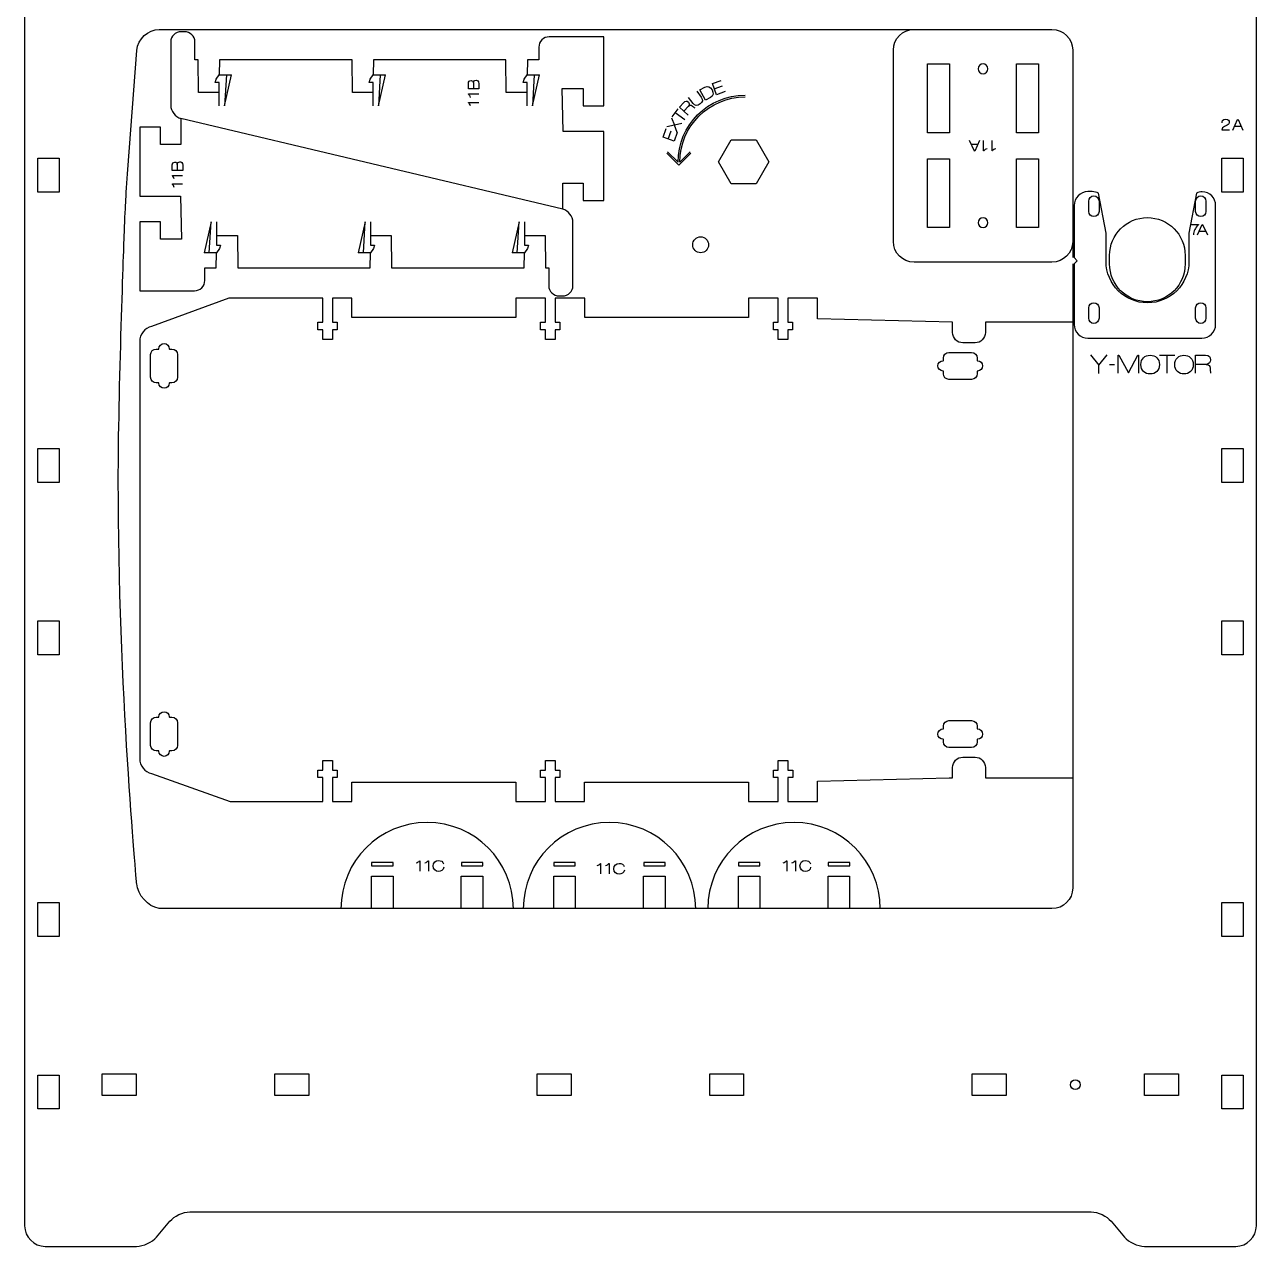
# Model space of a CAD drawing. Header units: millimetres. Extents: x -127 to 1881, y -61 to 1624.
# Drawn here: x -126.8 to 231.4, y 372.8 to 728.3 of the extents above; entities that cross this region are included whole.
import ezdxf

# ---------------------------------------------------------------- set-up
doc = ezdxf.new("R2010")
doc.units = ezdxf.units.MM
doc.layers.get('0').update_dxf_attribs({"linetype": 'CONTINUOUS', "true_color": 0xffffff})

msp = doc.modelspace()

# ---------------------------------------------------------------- linework, layer by layer
at = {"color": 7, "true_color": 0xffffff}
for points in [[(-126.8, 746.04), (-126.8, 378.85)], [(231.44, 378.85), (231.44, 746.04)], [(-87.63, 726.91), (172, 726.91)], [(-80.29, 726.26), (-81.29, 726.26)], [(29.76, 674.62), (29.76, 682.14), (35.68, 682.14), (35.68, 677.12), (41.7, 677.12), (41.7, 697.18), (29.86, 697.18), (29.56, 709.71), (35.68, 709.71), (35.68, 704.69), (41.7, 704.69), (41.7, 724.76), (25.75, 724.76)], [(-96.76, 686.18), (-94.18, 720.79)], [(-84.3, 723.25), (-84.3, 722.55)], [(-70.22, 708.61), (-76.24, 708.61), (-76.34, 718.04), (-77.28, 718.04), (-77.28, 723.25)], [(22.74, 721.75), (22.74, 718.04), (19.41, 718.04), (19.38, 713.73)], [(125.86, 665.23), (125.86, 720.89)], [(178.02, 720.89), (178.02, 660.51)], [(-25.46, 708.61), (-31.47, 708.61), (-31.58, 718.04), (-70.12, 718.04), (-70.19, 713.73)], [(19.31, 708.61), (13.29, 708.61), (13.19, 718.04), (-25.35, 718.04), (-25.42, 713.73)], [(135.79, 716.88), (142.21, 716.88), (142.21, 696.81), (135.79, 696.81), (135.79, 716.88), (135.79, 716.88)], [(161.67, 716.88), (168.09, 716.88), (168.09, 696.81), (161.67, 696.81), (161.67, 716.88), (161.67, 716.88)], [(-84.3, 715.03), (-84.3, 714.32)], [(-70.19, 704.66), (-70.19, 711.52), (-71.4, 711.52), (-71.11, 712.41), (-70.19, 713.73), (-68.13, 713.73), (-68.63, 704.66), (-66.61, 713.73)], [(-68.13, 713.73), (-66.61, 713.73)], [(-25.42, 704.66), (-25.42, 711.52), (-26.63, 711.52), (-26.34, 712.41), (-25.42, 713.73), (-23.36, 713.73), (-23.86, 704.66), (-21.84, 713.73)], [(-23.36, 713.73), (-21.84, 713.73)], [(19.38, 704.66), (19.38, 711.52), (18.17, 711.52), (18.46, 712.41), (19.38, 713.73), (21.44, 713.73), (20.94, 704.66), (22.96, 713.73)], [(21.44, 713.73), (22.96, 713.73)], [(153.37, 715.45), (153.37, 715.45)], [(2.29, 709.59), (2.29, 711.24)], [(5.32, 711.13), (5.32, 709.59), (2.29, 709.59), (2.29, 709.59)], [(3.74, 711.38), (3.73, 709.59)], [(3.73, 711.38), (3.74, 711.38)], [(69.59, 709.34), (71.06, 710.14)], [(72.7, 707.12), (71.23, 706.32), (69.59, 709.34), (69.59, 709.34)], [(76.96, 708.86), (74.42, 707.93), (73.25, 711.15), (75.76, 712.07)], [(73.79, 709.65), (76.2, 710.53)], [(-84.3, 708.3), (-84.3, 704.8)], [(2.32, 708.09), (2.32, 708.2), (5.3, 708.2)], [(67.64, 705.37), (66.31, 707.09)], [(68.68, 708.92), (70.01, 707.19)], [(2.32, 705.58), (2.32, 705.69), (5.3, 705.69)], [(61.57, 701.44), (63.32, 703.83)], [(65.22, 700.61), (62.45, 702.64)], [(66.17, 701.99), (63.64, 704.31), (64.92, 705.7)], [(66.3, 704.61), (66.3, 704.6), (64.94, 703.11)], [(29.76, 674.62), (-81.4, 701), (-81.4, 693.48), (-87.32, 693.48), (-87.32, 698.5), (-93.34, 698.5), (-93.34, 678.44), (-81.5, 678.44), (-81.2, 665.91), (-87.32, 665.91), (-87.32, 670.93), (-93.34, 670.93), (-93.34, 650.86), (-77.39, 650.86)], [(63.01, 696.92), (62.22, 699.05), (59.98, 698.53)], [(61.35, 701.21), (62.22, 699.05)], [(64.37, 699.58), (62.22, 699.05)], [(222.95, 699.05), (222.21, 698.68)], [(224.6, 697.64), (225.99, 700.67), (226.1, 700.67), (227.49, 697.64)], [(227.03, 698.64), (225.05, 698.64)], [(63.01, 696.92), (62.1, 694.37), (58.87, 695.53), (59.77, 698.05)], [(60.37, 694.99), (61.24, 697.41)], [(221.44, 697.74), (223.66, 697.74)], [(78.65, 682.03), (74.97, 688.4), (78.65, 694.77), (86, 694.77), (89.68, 688.4), (86, 682.03), (78.65, 682.03), (78.65, 682.03)], [(150.94, 694.57), (149.55, 691.54), (149.44, 691.54), (148.04, 694.57)], [(148.51, 693.57), (150.49, 693.57)], [(152.18, 691.62), (152.07, 691.62), (152.07, 694.61)], [(154.68, 691.62), (154.57, 691.62), (154.57, 694.61)], [(-122.96, 689.44), (-116.74, 689.44), (-116.74, 679.55), (-122.96, 679.55), (-122.96, 689.44), (-122.96, 689.44)], [(66.97, 690.88), (63.48, 687.39), (59.99, 690.88)], [(60.22, 691.27), (63.23, 688.26)], [(66.73, 691.26), (63.73, 688.26)], [(135.79, 689.3), (142.21, 689.3), (142.21, 669.24), (135.79, 669.24), (135.79, 689.3), (135.79, 689.3)], [(161.67, 689.3), (168.09, 689.3), (168.09, 669.24), (161.67, 669.24), (161.67, 689.3), (161.67, 689.3)], [(221.36, 689.44), (227.58, 689.44), (227.58, 679.55), (221.36, 679.55), (221.36, 689.44), (221.36, 689.44)], [(-83.86, 685.84), (-83.86, 687.49)], [(-80.83, 687.38), (-80.83, 685.84), (-83.86, 685.84), (-83.86, 685.84)], [(-83.84, 684.34), (-83.84, 684.45), (-80.85, 684.45)], [(-82.42, 687.63), (-82.42, 685.84)], [(-82.42, 687.63), (-82.41, 687.63)], [(-83.84, 681.83), (-83.84, 681.94), (-80.85, 681.94)], [(183.73, 679.71), (182.47, 679.71)], [(187.74, 659.39), (187.74, 667.64), (185.5, 679.29)], [(214.05, 679.3), (211.81, 667.63), (211.82, 659.39)], [(178.46, 675.7), (178.46, 660.51), (179.34, 659.63), (178.46, 658.74), (178.46, 641.09), (178.46, 641.09)], [(182.69, 673.96), (182.69, 676.98)], [(185.69, 676.98), (185.69, 673.96), (185.69, 673.96)], [(213.78, 673.96), (213.78, 676.98)], [(216.79, 676.98), (216.79, 673.96), (216.79, 673.96)], [(219.59, 641.09), (219.59, 675.7)], [(-71.02, 670.96), (-71.02, 664.1), (-69.81, 664.1), (-70.1, 663.21), (-71.01, 661.89), (-73.08, 661.89), (-72.58, 670.96), (-74.6, 661.89)], [(-26.21, 670.96), (-26.21, 664.1), (-25.01, 664.1), (-25.29, 663.21), (-26.21, 661.89), (-28.28, 661.89), (-27.78, 670.96), (-29.8, 661.89)], [(18.56, 670.96), (18.56, 664.1), (19.76, 664.1), (19.48, 663.21), (18.56, 661.89), (16.49, 661.89), (16.99, 670.96), (14.97, 661.89)], [(32.67, 667.32), (32.67, 670.82)], [(153.37, 670.67), (153.37, 670.67)], [(212.49, 670.16), (214.6, 670.16), (214.6, 670.05)], [(214.29, 667.11), (215.68, 670.15), (215.79, 670.15), (217.18, 667.11)], [(-70.95, 667), (-64.93, 667), (-64.83, 657.58), (-26.28, 657.58), (-26.21, 661.89)], [(-26.18, 667), (-20.16, 667), (-20.06, 657.58), (18.48, 657.58), (18.56, 661.89)], [(18.58, 667), (24.6, 667), (24.7, 657.58), (25.64, 657.58), (25.64, 652.37)], [(216.72, 668.12), (214.74, 668.12)], [(72.12, 664.26), (72.12, 664.26)], [(-73.08, 661.89), (-74.6, 661.89)], [(-74.38, 653.87), (-74.38, 657.59), (-71.05, 657.59), (-71.01, 661.89)], [(-28.28, 661.89), (-29.8, 661.89)], [(16.49, 661.89), (14.97, 661.89)], [(32.67, 660.59), (32.67, 661.3)], [(172, 659.21), (131.88, 659.21)], [(188.75, 658.67), (188.75, 661.17)], [(210.73, 661.17), (210.73, 658.67), (210.73, 658.67)], [(178.02, 658.74), (178.02, 477.11)], [(32.67, 652.37), (32.67, 653.07)], [(143.09, 638.74), (143.09, 641.75), (103.81, 642.75), (103.81, 648.68), (95.17, 648.68), (95.17, 641.69), (96.57, 641.69), (96.57, 639.48), (95.17, 639.48), (95.17, 636.73), (92.36, 636.73), (92.36, 639.48), (90.96, 639.48), (90.96, 641.69), (92.36, 641.69), (92.36, 648.68), (83.75, 648.68), (83.75, 643.06), (36.09, 643.06), (36.09, 648.68), (27.46, 648.68), (27.46, 641.69), (28.86, 641.69), (28.86, 639.48), (27.46, 639.48), (27.46, 636.73), (24.65, 636.73), (24.65, 639.48), (23.25, 639.48), (23.25, 641.69), (24.65, 641.69), (24.65, 648.68), (16.02, 648.68), (16.02, 643.06), (-31.64, 643.06), (-31.64, 648.68), (-37.28, 648.68), (-37.28, 641.69), (-35.87, 641.69), (-35.87, 639.48), (-37.28, 639.48), (-37.28, 636.73), (-40.09, 636.73), (-40.09, 639.48), (-41.49, 639.48), (-41.49, 641.69), (-40.09, 641.69), (-40.09, 648.68), (-67.43, 648.68), (-89.88, 640.52)], [(28.65, 649.36), (29.66, 649.36)], [(182.69, 642.86), (182.69, 645.88)], [(185.69, 645.88), (185.69, 642.86), (185.69, 642.86)], [(213.78, 642.86), (213.78, 645.88)], [(216.79, 645.88), (216.79, 642.86), (216.79, 642.86)], [(178.04, 641.75), (152.62, 641.75), (152.62, 638.74)], [(-93.34, 636.21), (-93.34, 514.7)], [(149.61, 635.73), (146.1, 635.73)], [(182.47, 637.07), (215.58, 637.07)], [(-90.16, 625.72), (-90.16, 632.31)], [(-88.54, 633.93), (-87.8, 633.93), (-87.75, 634.01)], [(-84.74, 634.01), (-84.69, 633.93), (-83.95, 633.93)], [(-82.33, 632.31), (-82.33, 625.72)], [(140.32, 630.52), (140.4, 630.57), (140.4, 630.57)], [(140.4, 630.57), (140.4, 631.31)], [(142.02, 632.93), (148.61, 632.93)], [(150.23, 631.31), (150.23, 630.57), (150.31, 630.52)], [(183.22, 632.24), (185.65, 629.25), (188.09, 632.24)], [(191.22, 626.9), (191.22, 632.12), (191.46, 632.12), (194.21, 627.04), (194.22, 627.04), (196.95, 632.12), (197.19, 632.12), (197.19, 626.9)], [(200.55, 632.12), (200.55, 632.12)], [(203.26, 632.12), (207.77, 632.12)], [(205.53, 626.9), (205.53, 632.12)], [(210.39, 632.12), (210.39, 632.12)], [(213.78, 626.9), (213.78, 632.12), (216.66, 632.12)], [(140.4, 626.73), (140.4, 627.46), (140.32, 627.51)], [(150.31, 627.51), (150.23, 627.46), (150.23, 626.73)], [(185.65, 626.78), (185.65, 629.25)], [(188.75, 629.39), (190.15, 629.39)], [(216.85, 629.44), (213.78, 629.43)], [(216.86, 629.45), (216.85, 629.44)], [(-87.8, 624.1), (-88.54, 624.1)], [(-87.75, 624.02), (-87.8, 624.1), (-87.8, 624.1)], [(-83.95, 624.1), (-84.69, 624.1), (-84.74, 624.02)], [(148.61, 625.1), (142.02, 625.1)], [(-122.96, 604.99), (-116.74, 604.99), (-116.74, 595.11), (-122.96, 595.11), (-122.96, 604.99), (-122.96, 604.99)], [(221.37, 604.99), (227.59, 604.99), (227.59, 595.11), (221.37, 595.11), (221.37, 604.99), (221.37, 604.99)], [(-122.96, 554.84), (-116.74, 554.84), (-116.74, 544.95), (-122.96, 544.95), (-122.96, 554.84), (-122.96, 554.84)], [(221.37, 554.84), (227.59, 554.84), (227.59, 544.95), (221.37, 544.95), (221.37, 554.84), (221.37, 554.84)], [(-88.54, 526.81), (-87.8, 526.81), (-87.75, 526.89)], [(-84.74, 526.89), (-84.69, 526.81), (-83.95, 526.81)], [(-90.16, 518.6), (-90.16, 525.19)], [(-82.33, 525.19), (-82.33, 518.6)], [(140.32, 523.4), (140.41, 523.45), (140.41, 524.19)], [(142.03, 525.81), (148.61, 525.81)], [(150.24, 524.19), (150.24, 523.45), (150.31, 523.4)], [(140.41, 519.61), (140.41, 520.35), (140.32, 520.4)], [(150.31, 520.4), (150.24, 520.35), (150.24, 520.35)], [(150.24, 520.35), (150.24, 519.61)], [(-87.8, 516.98), (-88.54, 516.98)], [(-87.75, 516.91), (-87.8, 516.98), (-87.8, 516.98)], [(-83.95, 516.98), (-84.69, 516.98), (-84.74, 516.91)], [(148.61, 517.99), (142.03, 517.99)], [(-89.88, 510.4), (-67.04, 502.23), (-40.09, 502.23), (-40.09, 509.22), (-41.49, 509.22), (-41.49, 511.43), (-40.09, 511.43), (-40.09, 514.18), (-37.28, 514.18), (-37.28, 511.43), (-35.87, 511.43), (-35.87, 509.22), (-37.28, 509.22), (-37.28, 502.23), (-31.64, 502.23), (-31.64, 507.85), (16.02, 507.85), (16.02, 502.23), (24.65, 502.23), (24.65, 509.22), (23.24, 509.22), (23.24, 511.43), (24.65, 511.43), (24.65, 514.18), (27.46, 514.18), (27.46, 511.43), (28.86, 511.43), (28.86, 509.22), (27.46, 509.22), (27.46, 502.23), (36.08, 502.23), (36.08, 507.85), (83.75, 507.85), (83.75, 502.23), (92.39, 502.23), (92.39, 509.22), (90.99, 509.22), (90.99, 511.43), (92.39, 511.43), (92.39, 514.18), (95.2, 514.18), (95.2, 511.43), (96.61, 511.43), (96.61, 509.22), (95.2, 509.22), (95.2, 502.23), (103.81, 502.23), (103.81, 508.15), (142.09, 509.16), (143.09, 509.16), (143.09, 512.17)], [(146.1, 515.18), (149.61, 515.18)], [(152.62, 512.17), (152.62, 509.16), (178.04, 509.16)], [(-25.88, 483.51), (-19.66, 483.51), (-19.66, 484.51), (-25.88, 484.51), (-25.88, 483.51), (-25.88, 483.51)], [(-11.94, 485), (-11.83, 485), (-11.83, 482.02)], [(-9.43, 485), (-9.32, 485), (-9.32, 482.02)], [(0.23, 483.51), (6.45, 483.51), (6.45, 484.51), (0.23, 484.51), (0.23, 483.51), (0.23, 483.51)], [(27.14, 483.51), (33.36, 483.51), (33.36, 484.51), (27.14, 484.51), (27.14, 483.51), (27.14, 483.51)], [(40.61, 484.19), (40.72, 484.19), (40.72, 481.2)], [(43.12, 484.19), (43.23, 484.19), (43.23, 481.2)], [(53.26, 483.51), (59.48, 483.51), (59.48, 484.51), (53.26, 484.51), (53.26, 483.51), (53.26, 483.51)], [(80.83, 483.51), (87.05, 483.51), (87.05, 484.51), (80.83, 484.51), (80.83, 483.51), (80.83, 483.51)], [(94.77, 485), (94.88, 485), (94.88, 482.02)], [(97.28, 485), (97.39, 485), (97.39, 482.02)], [(106.94, 483.51), (113.16, 483.51), (113.16, 484.51), (106.94, 484.51), (106.94, 483.51), (106.94, 483.51)], [(-25.88, 471.08), (-25.88, 480.5), (-19.66, 480.5), (-19.66, 471.08)], [(0.2, 471.08), (0.2, 480.5), (6.42, 480.5), (6.42, 471.08)], [(27.14, 471.08), (27.14, 480.5), (33.36, 480.5), (33.36, 471.08)], [(53.23, 471.08), (53.23, 480.5), (59.45, 480.5), (59.45, 471.08)], [(80.83, 471.08), (80.83, 480.5), (87.05, 480.5), (87.05, 471.08)], [(106.91, 471.08), (106.91, 480.5), (113.13, 480.5), (113.13, 471.08)], [(-122.96, 472.85), (-116.74, 472.85), (-116.74, 462.97), (-122.96, 462.97), (-122.96, 472.85), (-122.96, 472.85)], [(172, 471.09), (-87.63, 471.09), (-87.7, 471.15)], [(221.37, 472.85), (227.59, 472.85), (227.59, 462.97), (221.37, 462.97), (221.37, 472.85), (221.37, 472.85)], [(-104.22, 422.99), (-94.34, 422.99), (-94.34, 416.77), (-104.22, 416.77), (-104.22, 422.99), (-104.22, 422.99)], [(-54.06, 422.99), (-44.18, 422.99), (-44.18, 416.77), (-54.06, 416.77), (-54.06, 422.99), (-54.06, 422.99)], [(22.28, 422.99), (32.16, 422.99), (32.16, 416.77), (22.28, 416.77), (22.28, 422.99), (22.28, 422.99)], [(72.44, 422.99), (82.32, 422.99), (82.32, 416.77), (72.44, 416.77), (72.44, 422.99), (72.44, 422.99)], [(148.78, 422.99), (158.66, 422.99), (158.66, 416.77), (148.78, 416.77), (148.78, 422.99), (148.78, 422.99)], [(198.94, 422.99), (208.82, 422.99), (208.82, 416.77), (198.94, 416.77), (198.94, 422.99), (198.94, 422.99)], [(-122.96, 422.69), (-116.74, 422.69), (-116.74, 412.81), (-122.96, 412.81), (-122.96, 422.69), (-122.96, 422.69)], [(221.37, 422.69), (227.59, 422.69), (227.59, 412.81), (221.37, 412.81), (221.37, 422.69), (221.37, 422.69)], [(178.8, 418.45), (178.8, 418.45)], [(-88.43, 375.54), (-84.56, 380.15)], [(-78.75, 382.86), (183.39, 382.86)], [(189.2, 380.15), (193.07, 375.54)], [(-120.78, 372.83), (-94.24, 372.83)], [(198.88, 372.83), (225.42, 372.83)]]:
    msp.add_lwpolyline(points, dxfattribs=at)
for points in [[(-94.18, 720.79), (-93.89, 724.16), (-90.94, 726.91), (-87.63, 726.91)], [(-81.29, 726.26), (-82.95, 726.26), (-84.3, 724.91), (-84.3, 723.25)], [(-77.28, 723.25), (-77.28, 724.91), (-78.63, 726.26), (-80.29, 726.26)], [(25.75, 724.76), (24.09, 724.76), (22.74, 723.4), (22.74, 721.75)], [(125.86, 720.89), (125.86, 724.21), (128.56, 726.91), (131.88, 726.91)], [(172, 726.91), (175.32, 726.91), (178.02, 724.21), (178.02, 720.89)], [(-84.3, 722.55), (-84.3, 720.89), (-84.3, 716.68), (-84.3, 715.03)], [(151.94, 716.88), (151.15, 716.88), (150.51, 716.24), (150.51, 715.45)], [(153.37, 715.45), (153.37, 716.24), (152.73, 716.88), (151.94, 716.88)], [(-84.3, 714.32), (-84.3, 712.66), (-84.3, 709.96), (-84.3, 708.3)], [(150.51, 715.45), (150.51, 714.66), (151.15, 714.02), (151.94, 714.02)], [(151.94, 714.02), (152.73, 714.02), (153.37, 714.66), (153.37, 715.45)], [(2.29, 711.24), (2.29, 711.72), (2.55, 712.05), (3.05, 712.05)], [(3.05, 712.05), (3.4, 712.05), (3.74, 711.74), (3.73, 711.38)], [(3.74, 711.38), (3.76, 711.78), (3.97, 712.15), (4.5, 712.15)], [(4.5, 712.15), (4.85, 712.15), (5.32, 711.92), (5.32, 711.13)], [(71.06, 710.14), (71.89, 710.59), (72.65, 710.21), (73.14, 709.31)], [(73.14, 709.31), (73.63, 708.41), (73.53, 707.57), (72.7, 707.12)], [(2.88, 707.15), (2.77, 707.61), (2.52, 707.91), (2.32, 708.09)], [(63.23, 688.26), (63.23, 699.03), (71.97, 707.82), (82.75, 707.82)], [(63.73, 688.26), (63.73, 698.73), (72.28, 707.26), (82.75, 707.26)], [(64.92, 705.7), (65.38, 706.21), (65.8, 706.18), (66.25, 705.77)], [(66.25, 705.77), (66.49, 705.55), (66.68, 705.07), (66.3, 704.61)], [(70.01, 707.19), (70.55, 706.48), (70.43, 705.83), (69.63, 705.22)], [(-84.3, 704.8), (-84.3, 703.15), (-83, 701.43), (-81.4, 701)], [(2.88, 704.64), (2.77, 705.1), (2.52, 705.41), (2.32, 705.58)], [(66.3, 704.6), (66.66, 704.99), (67, 704.99), (67.35, 704.67)], [(67.35, 704.67), (67.44, 704.59), (67.95, 704.13), (68.1, 704.09)], [(69.63, 705.22), (68.84, 704.61), (68.18, 704.66), (67.64, 705.37)], [(222.21, 698.68), (221.67, 698.36), (221.45, 698.18), (221.44, 697.74)], [(221.5, 699.73), (221.5, 700.05), (221.51, 700.79), (222.56, 700.79)], [(222.56, 700.79), (223.4, 700.79), (223.57, 700.24), (223.57, 699.95)], [(223.57, 699.95), (223.57, 699.52), (223.31, 699.27), (222.95, 699.05)], [(153.12, 692.19), (152.66, 692.07), (152.35, 691.83), (152.18, 691.62)], [(155.63, 692.19), (155.17, 692.07), (154.86, 691.83), (154.68, 691.62)], [(-83.86, 687.49), (-83.86, 687.97), (-83.6, 688.3), (-83.11, 688.3)], [(-83.11, 688.3), (-82.75, 688.3), (-82.41, 687.99), (-82.42, 687.63)], [(-82.41, 687.63), (-82.4, 688.03), (-82.18, 688.4), (-81.65, 688.4)], [(-81.65, 688.4), (-81.3, 688.4), (-80.83, 688.17), (-80.83, 687.38)], [(-97.41, 676.53), (-97.3, 678.47), (-97.01, 682.82), (-96.76, 686.18)], [(-83.27, 683.4), (-83.39, 683.86), (-83.63, 684.16), (-83.84, 684.34)], [(-83.27, 680.89), (-83.39, 681.35), (-83.63, 681.66), (-83.84, 681.83)], [(182.47, 679.71), (180.26, 679.71), (178.46, 677.91), (178.46, 675.7)], [(182.69, 676.98), (182.69, 677.81), (183.36, 678.48), (184.19, 678.48)], [(185.5, 679.29), (184.97, 679.56), (184.37, 679.71), (183.73, 679.71)], [(184.19, 678.48), (185.02, 678.48), (185.69, 677.81), (185.69, 676.98)], [(213.78, 676.98), (213.78, 677.81), (214.46, 678.48), (215.29, 678.48)], [(215.71, 679.7), (215.12, 679.69), (214.56, 679.54), (214.05, 679.3)], [(215.29, 678.48), (216.12, 678.48), (216.79, 677.81), (216.79, 676.98)], [(219.59, 675.7), (219.59, 677.87), (217.86, 679.63), (215.71, 679.7)], [(-97.83, 666.86), (-97.7, 670.23), (-97.51, 674.58), (-97.41, 676.53)], [(32.67, 670.82), (32.67, 672.47), (31.36, 674.19), (29.76, 674.62)], [(184.19, 672.45), (183.36, 672.45), (182.69, 673.13), (182.69, 673.96)], [(185.69, 673.96), (185.69, 673.13), (185.02, 672.45), (184.19, 672.45)], [(215.29, 672.45), (214.46, 672.45), (213.78, 673.13), (213.78, 673.96)], [(216.79, 673.96), (216.79, 673.13), (216.12, 672.45), (215.29, 672.45)], [(151.94, 672.1), (151.15, 672.1), (150.51, 671.46), (150.51, 670.67)], [(150.51, 670.67), (150.51, 669.88), (151.15, 669.24), (151.94, 669.24)], [(153.37, 670.67), (153.37, 671.46), (152.73, 672.1), (151.94, 672.1)], [(151.94, 669.24), (152.73, 669.24), (153.37, 669.88), (153.37, 670.67)], [(188.75, 661.17), (188.75, 667.24), (193.67, 672.16), (199.74, 672.16)], [(199.74, 672.16), (205.81, 672.16), (210.73, 667.24), (210.73, 661.17)], [(214.6, 670.05), (213.63, 669.19), (213.17, 668.2), (213.13, 667.17)], [(-99.56, 595.48), (-99.57, 620.61), (-97.83, 666.86), (-97.83, 666.86)], [(32.67, 661.3), (32.67, 662.96), (32.67, 665.66), (32.67, 667.32)], [(67.5, 664.26), (67.5, 665.53), (68.54, 666.57), (69.81, 666.57)], [(69.81, 666.57), (71.09, 666.57), (72.12, 665.53), (72.12, 664.26)], [(69.81, 661.95), (68.54, 661.95), (67.5, 662.98), (67.5, 664.26)], [(72.12, 664.26), (72.12, 662.98), (71.09, 661.95), (69.81, 661.95)], [(131.88, 659.21), (128.56, 659.21), (125.86, 661.9), (125.86, 665.23)], [(178.02, 665.23), (178.02, 661.9), (175.33, 659.21), (172, 659.21)], [(32.67, 653.07), (32.67, 654.73), (32.67, 658.94), (32.67, 660.59)], [(199.78, 647.36), (193.13, 647.36), (187.74, 652.75), (187.74, 659.39)], [(211.82, 659.39), (211.82, 652.75), (206.43, 647.36), (199.78, 647.36)], [(199.74, 647.68), (193.67, 647.68), (188.75, 652.6), (188.75, 658.67)], [(210.73, 658.67), (210.73, 652.6), (205.81, 647.68), (199.74, 647.68)], [(-77.39, 650.86), (-75.73, 650.86), (-74.38, 652.22), (-74.38, 653.87)], [(25.64, 652.37), (25.64, 650.71), (27, 649.36), (28.65, 649.36)], [(29.66, 649.36), (31.31, 649.36), (32.67, 650.71), (32.67, 652.37)], [(182.69, 645.88), (182.69, 646.71), (183.36, 647.38), (184.19, 647.38)], [(184.19, 647.38), (185.02, 647.38), (185.69, 646.71), (185.69, 645.88)], [(213.78, 645.88), (213.78, 646.71), (214.46, 647.38), (215.29, 647.38)], [(215.29, 647.38), (216.12, 647.38), (216.79, 646.71), (216.79, 645.88)], [(184.19, 641.36), (183.36, 641.36), (182.69, 642.03), (182.69, 642.86)], [(185.69, 642.86), (185.69, 642.03), (185.02, 641.36), (184.19, 641.36)], [(215.29, 641.36), (214.46, 641.36), (213.78, 642.03), (213.78, 642.86)], [(216.79, 642.86), (216.79, 642.03), (216.12, 641.36), (215.29, 641.36)], [(-89.88, 640.52), (-91.78, 640.09), (-93.34, 638.15), (-93.34, 636.21)], [(146.1, 635.73), (144.44, 635.73), (143.09, 637.08), (143.09, 638.74)], [(152.62, 638.74), (152.62, 637.08), (151.27, 635.73), (149.61, 635.73)], [(178.46, 641.09), (178.46, 638.87), (180.26, 637.07), (182.47, 637.07)], [(215.58, 637.07), (217.79, 637.07), (219.59, 638.87), (219.59, 641.09)], [(-87.75, 634.01), (-87.75, 634.84), (-87.08, 635.52), (-86.24, 635.52)], [(-86.24, 635.52), (-85.41, 635.52), (-84.74, 634.84), (-84.74, 634.01)], [(-90.16, 632.31), (-90.16, 633.2), (-89.43, 633.93), (-88.54, 633.93)], [(-83.95, 633.93), (-83.06, 633.93), (-82.33, 633.2), (-82.33, 632.31)], [(138.82, 629.02), (138.82, 629.85), (139.49, 630.52), (140.32, 630.52)], [(140.4, 631.31), (140.4, 632.2), (141.13, 632.93), (142.02, 632.93)], [(148.61, 632.93), (149.5, 632.93), (150.23, 632.2), (150.23, 631.31)], [(150.31, 630.52), (151.14, 630.52), (151.82, 629.85), (151.82, 629.02)], [(197.84, 629.39), (197.84, 631.12), (199.06, 632.12), (200.55, 632.12)], [(200.55, 632.12), (202.04, 632.12), (203.26, 631.12), (203.26, 629.39)], [(207.68, 629.39), (207.68, 631.12), (208.9, 632.12), (210.39, 632.12)], [(210.39, 632.12), (211.89, 632.12), (213.1, 631.12), (213.1, 629.39)], [(216.66, 632.12), (217.71, 632.12), (218.1, 631.63), (218.1, 630.7)], [(218.1, 630.7), (218.1, 630.2), (217.76, 629.5), (216.86, 629.45)], [(140.32, 627.51), (139.49, 627.51), (138.82, 628.19), (138.82, 629.02)], [(151.82, 629.02), (151.82, 628.19), (151.14, 627.51), (150.31, 627.51)], [(200.55, 626.66), (199.06, 626.66), (197.84, 627.66), (197.84, 629.39)], [(203.26, 629.39), (203.26, 627.66), (202.04, 626.66), (200.55, 626.66)], [(210.39, 626.66), (208.9, 626.66), (207.68, 627.66), (207.68, 629.39)], [(213.1, 629.39), (213.1, 627.66), (211.89, 626.66), (210.39, 626.66)], [(216.85, 629.44), (217.65, 629.43), (218.01, 629.06), (218.01, 628.34)], [(218.01, 628.34), (218.01, 628.15), (218.02, 627.11), (218.12, 626.9)], [(-88.54, 624.1), (-89.43, 624.1), (-90.16, 624.83), (-90.16, 625.72)], [(-86.24, 622.52), (-87.08, 622.52), (-87.75, 623.19), (-87.75, 624.02)], [(-84.74, 624.02), (-84.74, 623.19), (-85.41, 622.52), (-86.24, 622.52)], [(-82.33, 625.72), (-82.33, 624.83), (-83.06, 624.1), (-83.95, 624.1)], [(142.02, 625.1), (141.13, 625.1), (140.4, 625.83), (140.4, 626.73)], [(150.23, 626.73), (150.23, 625.83), (149.5, 625.1), (148.61, 625.1)], [(-94.2, 478.36), (-94.2, 478.36), (-99.56, 535.53), (-99.56, 595.48)], [(-90.16, 525.19), (-90.16, 526.09), (-89.43, 526.81), (-88.54, 526.81)], [(-87.75, 526.89), (-87.75, 527.73), (-87.08, 528.4), (-86.24, 528.4)], [(-86.24, 528.4), (-85.41, 528.4), (-84.74, 527.73), (-84.74, 526.89)], [(-83.95, 526.81), (-83.06, 526.81), (-82.33, 526.09), (-82.33, 525.19)], [(138.82, 521.9), (138.82, 522.73), (139.49, 523.4), (140.32, 523.4)], [(140.41, 524.19), (140.41, 525.09), (141.13, 525.81), (142.03, 525.81)], [(148.61, 525.81), (149.51, 525.81), (150.24, 525.09), (150.24, 524.19)], [(150.31, 523.4), (151.14, 523.4), (151.82, 522.73), (151.82, 521.9)], [(140.32, 520.4), (139.49, 520.4), (138.82, 521.07), (138.82, 521.9)], [(142.03, 517.99), (141.13, 517.99), (140.41, 518.71), (140.41, 519.61)], [(150.24, 519.61), (150.24, 518.71), (149.51, 517.99), (148.61, 517.99)], [(151.82, 521.9), (151.82, 521.07), (151.14, 520.4), (150.31, 520.4)], [(-88.54, 516.98), (-89.43, 516.98), (-90.16, 517.71), (-90.16, 518.6)], [(-86.24, 515.4), (-87.08, 515.4), (-87.75, 516.08), (-87.75, 516.91)], [(-84.74, 516.91), (-84.74, 516.08), (-85.41, 515.4), (-86.24, 515.4)], [(-82.33, 518.6), (-82.33, 517.71), (-83.06, 516.98), (-83.95, 516.98)], [(-93.34, 514.7), (-93.34, 512.76), (-91.78, 510.82), (-89.88, 510.4)], [(143.09, 512.17), (143.09, 513.84), (144.44, 515.18), (146.1, 515.18)], [(149.61, 515.18), (151.27, 515.18), (152.62, 513.84), (152.62, 512.17)], [(-9.73, 496.16), (-23.58, 496.16), (-34.81, 484.93), (-34.81, 471.08)], [(15.35, 471.08), (15.35, 484.93), (4.12, 496.16), (-9.73, 496.16)], [(43.29, 496.16), (29.44, 496.16), (18.22, 484.93), (18.22, 471.08)], [(68.38, 471.08), (68.38, 484.93), (57.15, 496.16), (43.29, 496.16)], [(96.98, 496.16), (83.13, 496.16), (71.9, 484.93), (71.9, 471.08)], [(122.06, 471.08), (122.06, 484.93), (110.83, 496.16), (96.98, 496.16)], [(-12.88, 484.44), (-12.42, 484.55), (-12.12, 484.79), (-11.94, 485)], [(-10.37, 484.44), (-9.91, 484.55), (-9.61, 484.79), (-9.43, 485)], [(-8, 483.51), (-8, 484.51), (-7.3, 485.09), (-6.43, 485.09)], [(-6.43, 485.09), (-5.71, 485.09), (-5.15, 484.8), (-4.98, 484.14)], [(39.67, 483.62), (40.13, 483.74), (40.43, 483.98), (40.61, 484.19)], [(42.18, 483.62), (42.64, 483.74), (42.94, 483.98), (43.12, 484.19)], [(44.55, 482.69), (44.55, 483.69), (45.25, 484.28), (46.12, 484.28)], [(46.12, 484.28), (46.84, 484.28), (47.41, 483.98), (47.57, 483.33)], [(93.83, 484.44), (94.29, 484.55), (94.59, 484.79), (94.77, 485)], [(96.34, 484.44), (96.8, 484.55), (97.1, 484.79), (97.28, 485)], [(98.71, 483.51), (98.71, 484.51), (99.41, 485.09), (100.28, 485.09)], [(100.28, 485.09), (101, 485.09), (101.56, 484.8), (101.73, 484.14)], [(-6.43, 481.93), (-7.3, 481.93), (-8, 482.51), (-8, 483.51)], [(-4.91, 483.14), (-5, 482.33), (-5.73, 481.93), (-6.43, 481.93)], [(46.12, 481.11), (45.25, 481.11), (44.55, 481.69), (44.55, 482.69)], [(47.64, 482.33), (47.55, 481.52), (46.82, 481.11), (46.12, 481.11)], [(100.28, 481.93), (99.41, 481.93), (98.71, 482.51), (98.71, 483.51)], [(101.8, 483.14), (101.71, 482.33), (100.98, 481.93), (100.28, 481.93)], [(-87.7, 471.15), (-90.96, 471.75), (-93.88, 475), (-94.2, 478.36)], [(178.02, 477.11), (178.02, 473.79), (175.32, 471.09), (172, 471.09)], [(177.37, 419.88), (177.37, 420.67), (178.01, 421.31), (178.8, 421.31)], [(178.8, 418.45), (178.01, 418.45), (177.37, 419.09), (177.37, 419.88)], [(178.8, 421.31), (179.59, 421.31), (180.23, 420.67), (180.23, 419.88)], [(180.23, 419.88), (180.23, 419.09), (179.59, 418.45), (178.8, 418.45)], [(-84.56, 380.15), (-83.31, 381.64), (-80.7, 382.86), (-78.75, 382.86)], [(183.39, 382.86), (185.34, 382.86), (187.95, 381.64), (189.2, 380.15)], [(-126.8, 378.85), (-126.8, 375.54), (-124.09, 372.83), (-120.78, 372.83)], [(225.42, 372.83), (228.73, 372.83), (231.44, 375.54), (231.44, 378.85)], [(-94.24, 372.83), (-92.29, 372.83), (-89.68, 374.05), (-88.43, 375.54)], [(193.07, 375.54), (194.32, 374.05), (196.93, 372.83), (198.88, 372.83)]]:
    msp.add_open_spline(points, degree=3, dxfattribs=at)

doc.saveas('drawing.dxf')
